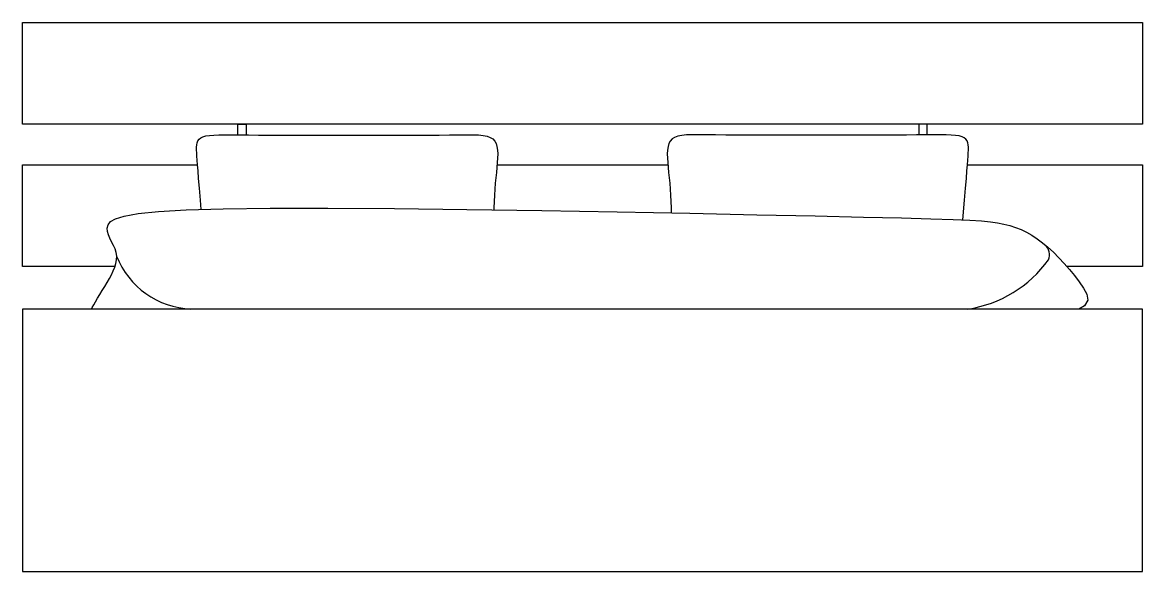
# Model space of a CAD drawing. Extents: x 5953 to 6126, y -5089 to -5004.
import ezdxf

# ---------------------------------------------------------------- set-up
doc = ezdxf.new("R2010")
doc.units = 0
doc.layers.get('0').update_dxf_attribs({"linetype": 'CONTINUOUS'})

# ---------------------------------------------------------------- blocks, each defined once
blk = doc.blocks.new('SFADA')
at = {"color": 7}
for points in [[(-86.72, 44.41), (86.72, 44.41), (86.72, 28.65), (-86.72, 28.65)], [(86.72, 0), (-86.72, 0), (-86.72, -40.68), (86.72, -40.68)]]:
    blk.add_lwpolyline(points, close=True, dxfattribs=at)
for points in [[(-53.38, 26.98), (-53.38, 28.65), (-52.08, 28.65), (-52.08, 26.97)], [(53.38, 26.98), (53.38, 28.65), (52.08, 28.65), (52.08, 26.97)], [(-59.03, 15.43), (-59.15, 16.86), (-59.31, 18.71), (-59.43, 20.2), (-59.53, 21.39), (-59.6, 22.33), (-59.65, 23.08), (-59.69, 23.68), (-59.72, 24.18), (-59.74, 24.64), (-59.75, 25.06), (-59.72, 25.43), (-59.66, 25.77), (-59.54, 26.06), (-59.36, 26.31), (-59.1, 26.52), (-58.76, 26.69), (-58.32, 26.81), (-57.77, 26.9), (-57.1, 26.95), (-56.31, 26.98), (-55.39, 26.99), (-54.32, 26.99), (-53.09, 26.98), (-51.71, 26.97), (-50.16, 26.95), (-48.47, 26.94), (-46.64, 26.94), (-44.7, 26.93), (-42.67, 26.93), (-40.58, 26.93), (-38.43, 26.93), (-36.26, 26.93), (-34.07, 26.93), (-31.91, 26.93), (-29.78, 26.93), (-27.72, 26.94), (-25.75, 26.94), (-23.89, 26.95), (-22.17, 26.96), (-20.61, 26.98), (-19.24, 27), (-18.04, 27.01), (-17, 27), (-16.12, 26.97), (-15.38, 26.9), (-14.77, 26.78), (-14.27, 26.6), (-13.88, 26.36), (-13.59, 26.03), (-13.38, 25.63), (-13.24, 25.16), (-13.16, 24.62), (-13.13, 24.03), (-13.15, 23.38), (-13.2, 22.68), (-13.26, 21.94), (-13.34, 21.16), (-13.42, 20.34), (-13.5, 19.49), (-13.57, 18.59), (-13.64, 17.65), (-13.69, 16.68), (-13.73, 15.66), (-13.73, 15.37)], [(58.89, 13.83), (59.15, 16.86), (59.31, 18.71), (59.43, 20.2), (59.53, 21.39), (59.6, 22.33), (59.65, 23.08), (59.69, 23.68), (59.72, 24.18), (59.74, 24.64), (59.75, 25.06), (59.72, 25.43), (59.66, 25.77), (59.54, 26.06), (59.36, 26.31), (59.1, 26.52), (58.76, 26.69), (58.32, 26.81), (57.77, 26.9), (57.1, 26.95), (56.31, 26.98), (55.39, 26.99), (54.32, 26.99), (53.09, 26.98), (51.71, 26.97), (50.16, 26.95), (48.47, 26.94), (46.64, 26.94), (44.7, 26.93), (42.67, 26.93), (40.58, 26.93), (38.43, 26.93), (36.26, 26.93), (34.07, 26.93), (31.91, 26.93), (29.78, 26.93), (27.72, 26.94), (25.75, 26.94), (23.89, 26.95), (22.17, 26.96), (20.61, 26.98), (19.24, 27), (18.04, 27.01), (17, 27), (16.12, 26.97), (15.38, 26.9), (14.77, 26.78), (14.27, 26.6), (13.88, 26.36), (13.59, 26.03), (13.38, 25.63), (13.24, 25.16), (13.16, 24.62), (13.13, 24.03), (13.15, 23.38), (13.2, 22.68), (13.26, 21.94), (13.34, 21.16), (13.42, 20.34), (13.5, 19.49), (13.57, 18.59), (13.64, 17.65), (13.69, 16.68), (13.73, 15.66), (13.73, 14.89)], [(-72.38, 6.59), (-86.72, 6.59), (-86.72, 22.35), (-59.6, 22.35)], [(-13.23, 22.35), (13.23, 22.35)], [(59.6, 22.35), (86.72, 22.35), (86.72, 6.59), (75.02, 6.59)], [(-76.03, 0), (-75.9, 0.25), (-75.67, 0.66), (-75.39, 1.13), (-75.07, 1.67), (-74.72, 2.24), (-74.35, 2.85), (-73.98, 3.47), (-73.61, 4.1), (-73.26, 4.71), (-72.94, 5.31), (-72.65, 5.9), (-72.42, 6.48), (-72.24, 7.05), (-72.14, 7.62), (-72.12, 8.18), (-72.2, 8.74), (-72.38, 9.31), (-72.63, 9.86), (-72.91, 10.42), (-73.18, 10.97), (-73.41, 11.51), (-73.55, 12.04), (-73.57, 12.55), (-73.43, 13.05), (-73.06, 13.54), (-72.3, 13.99), (-70.95, 14.41), (-68.8, 14.78), (-65.67, 15.1), (-61.35, 15.36), (-55.65, 15.54), (-48.36, 15.63)], [(-48.36, 15.63), (-39.41, 15.64), (-29.12, 15.57), (-17.93, 15.43), (-6.28, 15.26), (5.38, 15.05), (16.61, 14.83), (26.99, 14.62), (36.05, 14.42), (43.49, 14.26), (49.38, 14.12), (53.95, 14), (57.4, 13.89), (59.95, 13.78), (61.8, 13.67), (63.17, 13.53), (64.26, 13.37), (65.24, 13.17), (66.18, 12.93), (67.06, 12.64), (67.92, 12.3), (68.75, 11.9), (69.56, 11.43), (70.38, 10.89), (71.21, 10.27), (72.05, 9.57), (72.9, 8.79), (73.75, 7.96), (74.59, 7.07), (75.4, 6.15), (76.17, 5.2), (76.89, 4.23), (77.55, 3.26), (78.09, 2.3), (78.26, 1.36), (77.75, 0.48), (76.86, 0)]]:
    blk.add_lwpolyline(points, dxfattribs=at)
for centre, radius, start, end in [((70.31, 8.43), 1.99, 336.8926, 48.5985), ((-60.06, 12.96), 12.98, 201.6245, 267.4578), ((56.88, 18.55), 18.76, 278.5357, 324.4527)]:
    blk.add_arc(centre, radius, start, end, dxfattribs=at)

msp = doc.modelspace()

# ---------------------------------------------------------------- block references
at = {"color": 7}
msp.add_blockref('SFADA', (6039.47, -5048.1), dxfattribs=at)

doc.saveas('drawing.dxf')
